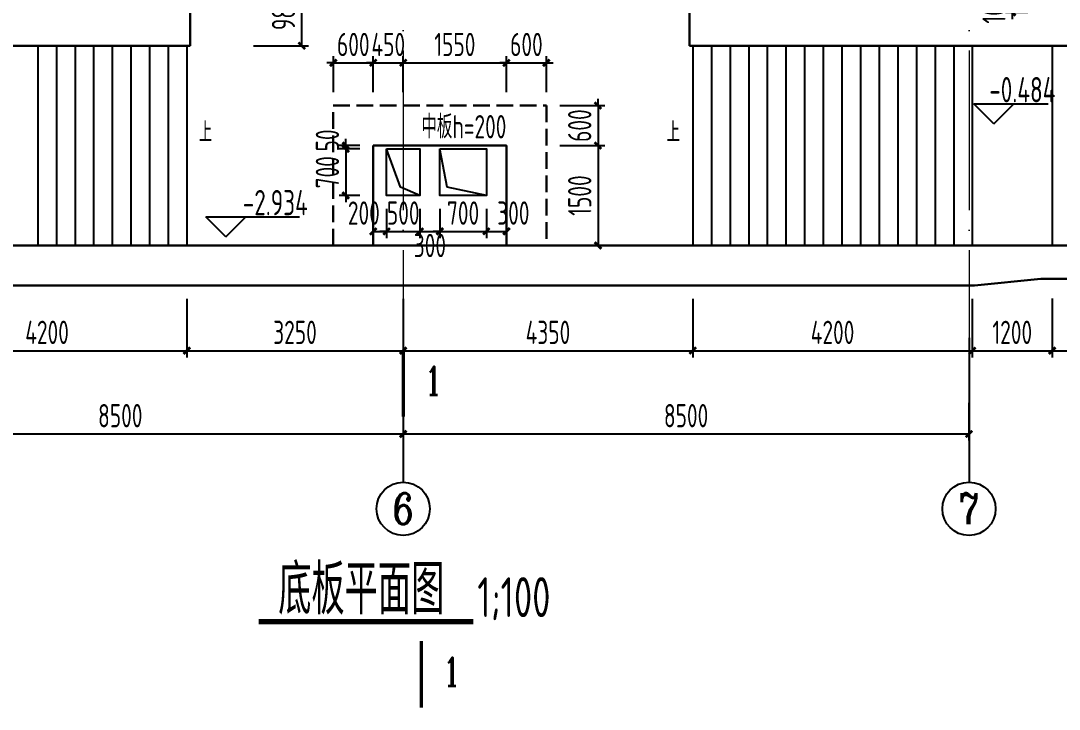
# Model space of a CAD drawing. Header units: millimetres. Extents: x -897614 to 191467, y -439928 to 101803.
# Drawn here: x -6839 to 8762, y -98242 to -87906 of the extents above; entities that cross this region are included whole.
import ezdxf
from ezdxf.enums import TextEntityAlignment as Align

# ---------------------------------------------------------------- set-up
doc = ezdxf.new("R2010")
doc.units = ezdxf.units.MM
doc.header["$LTSCALE"] = 1000
doc.linetypes.add('ACAD_ISO04W100', pattern=[30, 24, -3, 0, -3])
doc.linetypes.add('DASH', pattern=[0.35, 0.25, -0.1])
for name, color, linetype in [('AXIS', 3, 'Continuous'), ('DIM_ELEV', 3, 'Continuous'), ('DIM_LEAD', 3, 'Continuous'), ('DIM_SYMB', 3, 'Continuous'), ('KD', 7, 'Continuous'), ('PUB_TEXT', 7, 'Continuous'), ('STAIR', 2, 'Continuous')]:
    doc.layers.add(name, color=color, linetype=linetype)
for name, color, linetype, lineweight in [('AXIS_TEXT', 7, 'Continuous', 18), ('DOTE', 8, 'ACAD_ISO04W100', 9), ('WALL', 6, 'Continuous', 30)]:
    doc.layers.add(name, color=color, linetype=linetype, lineweight=lineweight)
doc.styles.add('_TCH_AXIS', font='COMPLEX', dxfattribs={"bigfont": 'GBCBIG'})
doc.styles.add('_TCH_LABEL', font='COMPLEX', dxfattribs={"bigfont": 'GBCBIG'})
doc.styles.add('TSSD', font='tssdeng.shx', dxfattribs={"width": 0.7, "bigfont": 'tssdchn.shx'})
doc.dimstyles.new('TSD', dxfattribs={"dimtxt": 350, "dimasz": 100, "dimexe": 100, "dimexo": 200, "dimgap": 100, "dimtad": 1, "dimdec": 0, "dimzin": 0, "dimdsep": 46, "dimtxsty": 'TSSD', "dimblk": 'ARCHTICK', "dimcen": 0.09, "dimclrt": 7, "dimazin": 2, "dimtfac": 1, "dimtdec": 0, "dimtix": 1, "dimtmove": 2, "dimatfit": 3, "dimfxl": 0, "dimtolj": 1, "dimtzin": 0, "dimarcsym": 0})

# ---------------------------------------------------------------- blocks, each defined once
blk = doc.blocks.new('_ArchTick')
at = {"color": 0, "linetype": 'ByBlock', "const_width": 0.4}
blk.add_lwpolyline([(-0.5, -0.5), (0.5, 0.5)], dxfattribs=at)
blk = doc.blocks.new('*D4')
at = {"layer": 'Defpoints', "color": 0, "transparency": 16777216}
for p in [(-9594, -93441), (-1094, -93441), (-1094, -94110)]:
    blk.add_point(p, dxfattribs=at)
at = {"layer": 'DIM_LEAD', "color": 0, "lineweight": -2, "transparency": 16777216}
for p, q in [((-9594, -93641), (-9594, -94210)), ((-1094, -93641), (-1094, -94210)), ((-9594, -94110), (-1094, -94110))]:
    blk.add_line(p, q, dxfattribs=at)
at = {"layer": 'DIM_LEAD', "color": 0, "lineweight": -2, "transparency": 16777216, "xscale": 100, "yscale": 100, "zscale": 100, "rotation": 180}
blk.add_blockref('_ArchTick', (-9594, -94110), dxfattribs=at)
at = {"layer": 'DIM_LEAD', "color": 0, "lineweight": -2, "transparency": 16777216, "xscale": 100, "yscale": 100, "zscale": 100}
blk.add_blockref('_ArchTick', (-1094, -94110), dxfattribs=at)
at = {"layer": 'DIM_LEAD', "color": 7, "transparency": 16777216, "insert": (-5344, -93835), "char_height": 350, "attachment_point": 5, "style": 'TSSD'}
blk.add_mtext('\\A1;8500', dxfattribs=at)
blk = doc.blocks.new('*D5')
at = {"layer": 'Defpoints', "color": 0, "transparency": 16777216}
for p in [(-1094, -93441), (7406, -93441), (7406, -94110)]:
    blk.add_point(p, dxfattribs=at)
at = {"layer": 'DIM_LEAD', "color": 0, "lineweight": -2, "transparency": 16777216}
for p, q in [((-1094, -93641), (-1094, -94210)), ((7406, -93641), (7406, -94210)), ((-1094, -94110), (7406, -94110))]:
    blk.add_line(p, q, dxfattribs=at)
at = {"layer": 'DIM_LEAD', "color": 0, "lineweight": -2, "transparency": 16777216, "xscale": 100, "yscale": 100, "zscale": 100, "rotation": 180}
blk.add_blockref('_ArchTick', (-1094, -94110), dxfattribs=at)
at = {"layer": 'DIM_LEAD', "color": 0, "lineweight": -2, "transparency": 16777216, "xscale": 100, "yscale": 100, "zscale": 100}
blk.add_blockref('_ArchTick', (7406, -94110), dxfattribs=at)
at = {"layer": 'DIM_LEAD', "color": 7, "transparency": 16777216, "insert": (3156, -93835), "char_height": 350, "attachment_point": 5, "style": 'TSSD'}
blk.add_mtext('\\A1;8500', dxfattribs=at)
blk = doc.blocks.new('*D12')
at = {"layer": 'Defpoints', "color": 0, "transparency": 16777216}
for p in [(-8544, -91880), (-4344, -91880, 0), (-4344, -92859)]:
    blk.add_point(p, dxfattribs=at)
at = {"layer": 'DIM_LEAD', "color": 0, "lineweight": -2, "transparency": 16777216}
for p, q in [((-8544, -92080), (-8544, -92959)), ((-4344, -92080), (-4344, -92959)), ((-8544, -92859), (-4344, -92859))]:
    blk.add_line(p, q, dxfattribs=at)
at = {"layer": 'DIM_LEAD', "color": 0, "lineweight": -2, "transparency": 16777216, "xscale": 100, "yscale": 100, "zscale": 100, "rotation": 180}
blk.add_blockref('_ArchTick', (-8544, -92859), dxfattribs=at)
at = {"layer": 'DIM_LEAD', "color": 0, "lineweight": -2, "transparency": 16777216, "xscale": 100, "yscale": 100, "zscale": 100}
blk.add_blockref('_ArchTick', (-4344, -92859), dxfattribs=at)
at = {"layer": 'DIM_LEAD', "color": 7, "transparency": 16777216, "insert": (-6444, -92584), "char_height": 350, "attachment_point": 5, "style": 'TSSD'}
blk.add_mtext('\\A1;4200', dxfattribs=at)
blk = doc.blocks.new('*D13')
at = {"layer": 'Defpoints', "color": 0, "transparency": 16777216}
for p in [(-4344, -91880, 0), (-1094, -91880), (-1094, -92859)]:
    blk.add_point(p, dxfattribs=at)
at = {"layer": 'DIM_LEAD', "color": 0, "lineweight": -2, "transparency": 16777216}
for p, q in [((-4344, -92080), (-4344, -92959)), ((-1094, -92080), (-1094, -92959)), ((-4344, -92859), (-1094, -92859))]:
    blk.add_line(p, q, dxfattribs=at)
at = {"layer": 'DIM_LEAD', "color": 0, "lineweight": -2, "transparency": 16777216, "xscale": 100, "yscale": 100, "zscale": 100, "rotation": 180}
blk.add_blockref('_ArchTick', (-4344, -92859), dxfattribs=at)
at = {"layer": 'DIM_LEAD', "color": 0, "lineweight": -2, "transparency": 16777216, "xscale": 100, "yscale": 100, "zscale": 100}
blk.add_blockref('_ArchTick', (-1094, -92859), dxfattribs=at)
at = {"layer": 'DIM_LEAD', "color": 7, "transparency": 16777216, "insert": (-2719, -92584), "char_height": 350, "attachment_point": 5, "style": 'TSSD'}
blk.add_mtext('\\A1;3250', dxfattribs=at)
blk = doc.blocks.new('*D14')
at = {"layer": 'Defpoints', "color": 0, "transparency": 16777216}
for p in [(-1094, -91880), (3256, -91880), (3256, -92859)]:
    blk.add_point(p, dxfattribs=at)
at = {"layer": 'DIM_LEAD', "color": 0, "lineweight": -2, "transparency": 16777216}
for p, q in [((-1094, -92080), (-1094, -92959)), ((3256, -92080), (3256, -92959)), ((-1094, -92859), (3256, -92859))]:
    blk.add_line(p, q, dxfattribs=at)
at = {"layer": 'DIM_LEAD', "color": 0, "lineweight": -2, "transparency": 16777216, "xscale": 100, "yscale": 100, "zscale": 100, "rotation": 180}
blk.add_blockref('_ArchTick', (-1094, -92859), dxfattribs=at)
at = {"layer": 'DIM_LEAD', "color": 0, "lineweight": -2, "transparency": 16777216, "xscale": 100, "yscale": 100, "zscale": 100}
blk.add_blockref('_ArchTick', (3256, -92859), dxfattribs=at)
at = {"layer": 'DIM_LEAD', "color": 7, "transparency": 16777216, "insert": (1081, -92584), "char_height": 350, "attachment_point": 5, "style": 'TSSD'}
blk.add_mtext('\\A1;4350', dxfattribs=at)
blk = doc.blocks.new('*D15')
at = {"layer": 'Defpoints', "color": 0, "transparency": 16777216}
for p in [(3256, -91880), (7456, -91880, 0), (7456, -92859)]:
    blk.add_point(p, dxfattribs=at)
at = {"layer": 'DIM_LEAD', "color": 0, "lineweight": -2, "transparency": 16777216}
for p, q in [((3256, -92080), (3256, -92959)), ((7456, -92080), (7456, -92959)), ((3256, -92859), (7456, -92859))]:
    blk.add_line(p, q, dxfattribs=at)
at = {"layer": 'DIM_LEAD', "color": 0, "lineweight": -2, "transparency": 16777216, "xscale": 100, "yscale": 100, "zscale": 100, "rotation": 180}
blk.add_blockref('_ArchTick', (3256, -92859), dxfattribs=at)
at = {"layer": 'DIM_LEAD', "color": 0, "lineweight": -2, "transparency": 16777216, "xscale": 100, "yscale": 100, "zscale": 100}
blk.add_blockref('_ArchTick', (7456, -92859), dxfattribs=at)
at = {"layer": 'DIM_LEAD', "color": 7, "transparency": 16777216, "insert": (5356, -92584), "char_height": 350, "attachment_point": 5, "style": 'TSSD'}
blk.add_mtext('\\A1;4200', dxfattribs=at)
blk = doc.blocks.new('*D16')
at = {"layer": 'Defpoints', "color": 0, "transparency": 16777216}
for p in [(7456, -91880, 0), (8656, -91876), (8656, -92859)]:
    blk.add_point(p, dxfattribs=at)
at = {"layer": 'DIM_LEAD', "color": 0, "lineweight": -2, "transparency": 16777216}
for p, q in [((7456, -92080), (7456, -92959)), ((8656, -92076), (8656, -92959)), ((7456, -92859), (8656, -92859))]:
    blk.add_line(p, q, dxfattribs=at)
at = {"layer": 'DIM_LEAD', "color": 0, "lineweight": -2, "transparency": 16777216, "xscale": 100, "yscale": 100, "zscale": 100, "rotation": 180}
blk.add_blockref('_ArchTick', (7456, -92859), dxfattribs=at)
at = {"layer": 'DIM_LEAD', "color": 0, "lineweight": -2, "transparency": 16777216, "xscale": 100, "yscale": 100, "zscale": 100}
blk.add_blockref('_ArchTick', (8656, -92859), dxfattribs=at)
at = {"layer": 'DIM_LEAD', "color": 7, "transparency": 16777216, "insert": (8056, -92584), "char_height": 350, "attachment_point": 5, "style": 'TSSD'}
blk.add_mtext('\\A1;1200', dxfattribs=at)
blk = doc.blocks.new('*D17')
at = {"layer": 'Defpoints', "color": 0, "transparency": 16777216}
for p in [(8656, -91876), (12856, -91780), (12856, -92859)]:
    blk.add_point(p, dxfattribs=at)
at = {"layer": 'DIM_LEAD', "color": 0, "lineweight": -2, "transparency": 16777216}
for p, q in [((12856, -91980), (12856, -92959)), ((8656, -92076), (8656, -92959)), ((8656, -92859), (12856, -92859))]:
    blk.add_line(p, q, dxfattribs=at)
at = {"layer": 'DIM_LEAD', "color": 0, "lineweight": -2, "transparency": 16777216, "xscale": 100, "yscale": 100, "zscale": 100, "rotation": 180}
blk.add_blockref('_ArchTick', (8656, -92859), dxfattribs=at)
at = {"layer": 'DIM_LEAD', "color": 0, "lineweight": -2, "transparency": 16777216, "xscale": 100, "yscale": 100, "zscale": 100}
blk.add_blockref('_ArchTick', (12856, -92859), dxfattribs=at)
at = {"layer": 'DIM_LEAD', "color": 7, "transparency": 16777216, "insert": (10756, -92584), "char_height": 350, "attachment_point": 5, "style": 'TSSD'}
blk.add_mtext('\\A1;4200', dxfattribs=at)
blk = doc.blocks.new('*D426')
at = {"layer": 'Defpoints', "color": 0, "transparency": 16777216}
for p in [(7487, -87680, 0), (8056, -87680), (8488, -87780, 0)]:
    blk.add_point(p, dxfattribs=at)
at = {"layer": 'DIM_LEAD', "color": 0, "lineweight": -2, "transparency": 16777216}
for p, q in [((8056, -87680), (8056, -87580)), ((7687, -87680), (8156, -87680)), ((8288, -87780), (7956, -87780)), ((8056, -87780), (8056, -87680)), ((8056, -87780), (8056, -87880))]:
    blk.add_line(p, q, dxfattribs=at)
at = {"layer": 'DIM_LEAD', "color": 0, "lineweight": -2, "transparency": 16777216, "xscale": 100, "yscale": 100, "zscale": 100}
for p, rotation in [((8056, -87680), 270), ((8056, -87780), 90)]:
    blk.add_blockref('_ArchTick', p, dxfattribs=dict(at, rotation=rotation))
at = {"layer": 'DIM_LEAD', "color": 7, "transparency": 16777216, "insert": (7781, -87730), "char_height": 350, "attachment_point": 5, "rotation": 90, "style": 'TSSD'}
blk.add_mtext('\\A1;100', dxfattribs=at)
blk = doc.blocks.new('*D440')
at = {"layer": 'Defpoints', "color": 0, "transparency": 16777216}
for p in [(-3544, -87294), (-2617, -87294), (-3544, -88280)]:
    blk.add_point(p, dxfattribs=at)
at = {"layer": 'DIM_LEAD', "color": 0, "lineweight": -2, "transparency": 16777216}
for p, q in [((-3344, -87294), (-2517, -87294)), ((-2617, -88280), (-2617, -87294)), ((-3344, -88280), (-2517, -88280))]:
    blk.add_line(p, q, dxfattribs=at)
at = {"layer": 'DIM_LEAD', "color": 0, "lineweight": -2, "transparency": 16777216, "xscale": 100, "yscale": 100, "zscale": 100}
for p, rotation in [((-2617, -87294), 90), ((-2617, -88280), 270)]:
    blk.add_blockref('_ArchTick', p, dxfattribs=dict(at, rotation=rotation))
at = {"layer": 'DIM_LEAD', "color": 7, "transparency": 16777216, "insert": (-2892, -87787), "char_height": 350, "attachment_point": 5, "rotation": 90, "style": 'TSSD'}
blk.add_mtext('\\A1;986', dxfattribs=at)
blk = doc.blocks.new('*D967')
at = {"layer": 'Defpoints', "color": 0, "transparency": 16777216}
for p in [(-1543, -88537), (-2143, -89180), (-1543, -89180)]:
    blk.add_point(p, dxfattribs=at)
at = {"layer": 'DIM_LEAD', "color": 0, "lineweight": -2, "transparency": 16777216}
for p, q in [((-2143, -88980), (-2143, -88437)), ((-1543, -88980), (-1543, -88437)), ((-2143, -88537), (-2243, -88537)), ((-2143, -88537), (-1543, -88537)), ((-1543, -88537), (-1443, -88537))]:
    blk.add_line(p, q, dxfattribs=at)
at = {"layer": 'DIM_LEAD', "color": 0, "lineweight": -2, "transparency": 16777216, "xscale": 100, "yscale": 100, "zscale": 100}
blk.add_blockref('_ArchTick', (-2143, -88537), dxfattribs=at)
at = {"layer": 'DIM_LEAD', "color": 0, "lineweight": -2, "transparency": 16777216, "xscale": 100, "yscale": 100, "zscale": 100, "rotation": 180}
blk.add_blockref('_ArchTick', (-1543, -88537), dxfattribs=at)
at = {"layer": 'DIM_LEAD', "color": 7, "transparency": 16777216, "insert": (-1843, -88262), "char_height": 350, "attachment_point": 5, "style": 'TSSD'}
blk.add_mtext('\\A1;600', dxfattribs=at)
blk = doc.blocks.new('*D968')
at = {"layer": 'Defpoints', "color": 0, "transparency": 16777216}
for p in [(-1094, -88537), (-1543, -89180), (-1094, -89180)]:
    blk.add_point(p, dxfattribs=at)
at = {"layer": 'DIM_LEAD', "color": 0, "lineweight": -2, "transparency": 16777216}
for p, q in [((-1543, -88980), (-1543, -88437)), ((-1094, -88980), (-1094, -88437)), ((-1543, -88537), (-1643, -88537)), ((-1543, -88537), (-1094, -88537)), ((-1094, -88537), (-994, -88537))]:
    blk.add_line(p, q, dxfattribs=at)
at = {"layer": 'DIM_LEAD', "color": 0, "lineweight": -2, "transparency": 16777216, "xscale": 100, "yscale": 100, "zscale": 100}
blk.add_blockref('_ArchTick', (-1543, -88537), dxfattribs=at)
at = {"layer": 'DIM_LEAD', "color": 0, "lineweight": -2, "transparency": 16777216, "xscale": 100, "yscale": 100, "zscale": 100, "rotation": 180}
blk.add_blockref('_ArchTick', (-1094, -88537), dxfattribs=at)
at = {"layer": 'DIM_LEAD', "color": 7, "transparency": 16777216, "insert": (-1318, -88262), "char_height": 350, "attachment_point": 5, "style": 'TSSD'}
blk.add_mtext('\\A1;450', dxfattribs=at)
blk = doc.blocks.new('*D969')
at = {"layer": 'Defpoints', "color": 0, "transparency": 16777216}
for p in [(457, -88537), (-1094, -89180), (457, -89180)]:
    blk.add_point(p, dxfattribs=at)
at = {"layer": 'DIM_LEAD', "color": 0, "lineweight": -2, "transparency": 16777216}
for p, q in [((-1094, -88980), (-1094, -88437)), ((457, -88980), (457, -88437)), ((-1094, -88537), (457, -88537))]:
    blk.add_line(p, q, dxfattribs=at)
at = {"layer": 'DIM_LEAD', "color": 0, "lineweight": -2, "transparency": 16777216, "xscale": 100, "yscale": 100, "zscale": 100, "rotation": 180}
blk.add_blockref('_ArchTick', (-1094, -88537), dxfattribs=at)
at = {"layer": 'DIM_LEAD', "color": 0, "lineweight": -2, "transparency": 16777216, "xscale": 100, "yscale": 100, "zscale": 100}
blk.add_blockref('_ArchTick', (457, -88537), dxfattribs=at)
at = {"layer": 'DIM_LEAD', "color": 7, "transparency": 16777216, "insert": (-318, -88262), "char_height": 350, "attachment_point": 5, "style": 'TSSD'}
blk.add_mtext('\\A1;1550', dxfattribs=at)
blk = doc.blocks.new('*D970')
at = {"layer": 'Defpoints', "color": 0, "transparency": 16777216}
for p in [(1057, -88537), (457, -89180), (1057, -89180)]:
    blk.add_point(p, dxfattribs=at)
at = {"layer": 'DIM_LEAD', "color": 0, "lineweight": -2, "transparency": 16777216}
for p, q in [((457, -88980), (457, -88437)), ((1057, -88980), (1057, -88437)), ((457, -88537), (357, -88537)), ((457, -88537), (1057, -88537)), ((1057, -88537), (1157, -88537))]:
    blk.add_line(p, q, dxfattribs=at)
at = {"layer": 'DIM_LEAD', "color": 0, "lineweight": -2, "transparency": 16777216, "xscale": 100, "yscale": 100, "zscale": 100}
blk.add_blockref('_ArchTick', (457, -88537), dxfattribs=at)
at = {"layer": 'DIM_LEAD', "color": 0, "lineweight": -2, "transparency": 16777216, "xscale": 100, "yscale": 100, "zscale": 100, "rotation": 180}
blk.add_blockref('_ArchTick', (1057, -88537), dxfattribs=at)
at = {"layer": 'DIM_LEAD', "color": 7, "transparency": 16777216, "insert": (757, -88262), "char_height": 350, "attachment_point": 5, "style": 'TSSD'}
blk.add_mtext('\\A1;600', dxfattribs=at)
blk = doc.blocks.new('*D971')
at = {"layer": 'Defpoints', "color": 0, "transparency": 16777216}
for p in [(1057, -89180), (1057, -89780), (1833, -89780)]:
    blk.add_point(p, dxfattribs=at)
at = {"layer": 'DIM_LEAD', "color": 0, "lineweight": -2, "transparency": 16777216}
for p, q in [((1257, -89180), (1933, -89180)), ((1833, -89180), (1833, -89080)), ((1833, -89180), (1833, -89780)), ((1257, -89780), (1933, -89780)), ((1833, -89780), (1833, -89880))]:
    blk.add_line(p, q, dxfattribs=at)
at = {"layer": 'DIM_LEAD', "color": 0, "lineweight": -2, "transparency": 16777216, "xscale": 100, "yscale": 100, "zscale": 100}
for p, rotation in [((1833, -89180), 270), ((1833, -89780), 90)]:
    blk.add_blockref('_ArchTick', p, dxfattribs=dict(at, rotation=rotation))
at = {"layer": 'DIM_LEAD', "color": 7, "transparency": 16777216, "insert": (1558, -89480), "char_height": 350, "attachment_point": 5, "rotation": 90, "style": 'TSSD'}
blk.add_mtext('\\A1;600', dxfattribs=at)
blk = doc.blocks.new('*D972')
at = {"layer": 'Defpoints', "color": 0, "transparency": 16777216}
for p in [(1057, -89780), (1057, -91280), (1833, -91280)]:
    blk.add_point(p, dxfattribs=at)
at = {"layer": 'DIM_LEAD', "color": 0, "lineweight": -2, "transparency": 16777216}
for p, q in [((1257, -89780), (1933, -89780)), ((1833, -89780), (1833, -91280)), ((1257, -91280), (1933, -91280))]:
    blk.add_line(p, q, dxfattribs=at)
at = {"layer": 'DIM_LEAD', "color": 0, "lineweight": -2, "transparency": 16777216, "xscale": 100, "yscale": 100, "zscale": 100}
for p, rotation in [((1833, -89780), 90), ((1833, -91280), 270)]:
    blk.add_blockref('_ArchTick', p, dxfattribs=dict(at, rotation=rotation))
at = {"layer": 'DIM_LEAD', "color": 7, "transparency": 16777216, "insert": (1558, -90530), "char_height": 350, "attachment_point": 5, "rotation": 90, "style": 'TSSD'}
blk.add_mtext('\\A1;1500', dxfattribs=at)
blk = doc.blocks.new('*D973')
at = {"layer": 'Defpoints', "color": 0, "transparency": 16777216}
for p in [(-1543, -90530), (-1343, -90530), (-1343, -91068)]:
    blk.add_point(p, dxfattribs=at)
at = {"layer": 'DIM_LEAD', "color": 0, "lineweight": -2, "transparency": 16777216}
for p, q in [((-1543, -90730), (-1543, -91168)), ((-1343, -90730), (-1343, -91168)), ((-1543, -91068), (-1343, -91068))]:
    blk.add_line(p, q, dxfattribs=at)
at = {"layer": 'DIM_LEAD', "color": 0, "lineweight": -2, "transparency": 16777216, "xscale": 100, "yscale": 100, "zscale": 100, "rotation": 180}
blk.add_blockref('_ArchTick', (-1543, -91068), dxfattribs=at)
at = {"layer": 'DIM_LEAD', "color": 0, "lineweight": -2, "transparency": 16777216, "xscale": 100, "yscale": 100, "zscale": 100}
blk.add_blockref('_ArchTick', (-1343, -91068), dxfattribs=at)
at = {"layer": 'DIM_LEAD', "color": 7, "transparency": 16777216, "insert": (-1685, -90793), "char_height": 350, "attachment_point": 5, "style": 'TSSD'}
blk.add_mtext('\\A1;200', dxfattribs=at)
blk = doc.blocks.new('*D974')
at = {"layer": 'Defpoints', "color": 0, "transparency": 16777216}
for p in [(-1343, -90530), (-843, -90530), (-843, -91068)]:
    blk.add_point(p, dxfattribs=at)
at = {"layer": 'DIM_LEAD', "color": 0, "lineweight": -2, "transparency": 16777216}
for p, q in [((-1343, -90730), (-1343, -91168)), ((-843, -90730), (-843, -91168)), ((-1343, -91068), (-1443, -91068)), ((-1343, -91068), (-843, -91068)), ((-843, -91068), (-743, -91068))]:
    blk.add_line(p, q, dxfattribs=at)
at = {"layer": 'DIM_LEAD', "color": 0, "lineweight": -2, "transparency": 16777216, "xscale": 100, "yscale": 100, "zscale": 100}
blk.add_blockref('_ArchTick', (-1343, -91068), dxfattribs=at)
at = {"layer": 'DIM_LEAD', "color": 0, "lineweight": -2, "transparency": 16777216, "xscale": 100, "yscale": 100, "zscale": 100, "rotation": 180}
blk.add_blockref('_ArchTick', (-843, -91068), dxfattribs=at)
at = {"layer": 'DIM_LEAD', "color": 7, "transparency": 16777216, "insert": (-1093, -90793), "char_height": 350, "attachment_point": 5, "style": 'TSSD'}
blk.add_mtext('\\A1;500', dxfattribs=at)
blk = doc.blocks.new('*D975')
at = {"layer": 'Defpoints', "color": 0, "transparency": 16777216}
for p in [(-843, -90530), (-544, -90530), (-544, -91068)]:
    blk.add_point(p, dxfattribs=at)
at = {"layer": 'DIM_LEAD', "color": 0, "lineweight": -2, "transparency": 16777216}
for p, q in [((-843, -90730), (-843, -91168)), ((-544, -90730), (-544, -91168)), ((-843, -91068), (-544, -91068))]:
    blk.add_line(p, q, dxfattribs=at)
at = {"layer": 'DIM_LEAD', "color": 0, "lineweight": -2, "transparency": 16777216, "xscale": 100, "yscale": 100, "zscale": 100, "rotation": 180}
blk.add_blockref('_ArchTick', (-843, -91068), dxfattribs=at)
at = {"layer": 'DIM_LEAD', "color": 0, "lineweight": -2, "transparency": 16777216, "xscale": 100, "yscale": 100, "zscale": 100}
blk.add_blockref('_ArchTick', (-544, -91068), dxfattribs=at)
at = {"layer": 'DIM_LEAD', "color": 7, "transparency": 16777216, "insert": (-693, -91280), "char_height": 350, "attachment_point": 5, "style": 'TSSD'}
blk.add_mtext('\\A1;300', dxfattribs=at)
blk = doc.blocks.new('*D976')
at = {"layer": 'Defpoints', "color": 0, "transparency": 16777216}
for p in [(-544, -90530), (156, -90530), (156, -91068)]:
    blk.add_point(p, dxfattribs=at)
at = {"layer": 'DIM_LEAD', "color": 0, "lineweight": -2, "transparency": 16777216}
for p, q in [((-544, -90730), (-544, -91168)), ((156, -90730), (156, -91168)), ((-544, -91068), (-644, -91068)), ((-544, -91068), (156, -91068)), ((156, -91068), (256, -91068))]:
    blk.add_line(p, q, dxfattribs=at)
at = {"layer": 'DIM_LEAD', "color": 0, "lineweight": -2, "transparency": 16777216, "xscale": 100, "yscale": 100, "zscale": 100}
blk.add_blockref('_ArchTick', (-544, -91068), dxfattribs=at)
at = {"layer": 'DIM_LEAD', "color": 0, "lineweight": -2, "transparency": 16777216, "xscale": 100, "yscale": 100, "zscale": 100, "rotation": 180}
blk.add_blockref('_ArchTick', (156, -91068), dxfattribs=at)
at = {"layer": 'DIM_LEAD', "color": 7, "transparency": 16777216, "insert": (-194, -90793), "char_height": 350, "attachment_point": 5, "style": 'TSSD'}
blk.add_mtext('\\A1;700', dxfattribs=at)
blk = doc.blocks.new('*D977')
at = {"layer": 'Defpoints', "color": 0, "transparency": 16777216}
for p in [(156, -90530), (457, -90530), (457, -91068)]:
    blk.add_point(p, dxfattribs=at)
at = {"layer": 'DIM_LEAD', "color": 0, "lineweight": -2, "transparency": 16777216}
for p, q in [((156, -90730), (156, -91168)), ((457, -90730), (457, -91168)), ((156, -91068), (457, -91068))]:
    blk.add_line(p, q, dxfattribs=at)
at = {"layer": 'DIM_LEAD', "color": 0, "lineweight": -2, "transparency": 16777216, "xscale": 100, "yscale": 100, "zscale": 100, "rotation": 180}
blk.add_blockref('_ArchTick', (156, -91068), dxfattribs=at)
at = {"layer": 'DIM_LEAD', "color": 0, "lineweight": -2, "transparency": 16777216, "xscale": 100, "yscale": 100, "zscale": 100}
blk.add_blockref('_ArchTick', (457, -91068), dxfattribs=at)
at = {"layer": 'DIM_LEAD', "color": 7, "transparency": 16777216, "insert": (561, -90793), "char_height": 350, "attachment_point": 5, "style": 'TSSD'}
blk.add_mtext('\\A1;300', dxfattribs=at)
blk = doc.blocks.new('*D978')
at = {"layer": 'Defpoints', "color": 0, "transparency": 16777216}
for p in [(-1957, -89830), (-1543, -89780), (-1543, -89830)]:
    blk.add_point(p, dxfattribs=at)
at = {"layer": 'DIM_LEAD', "color": 0, "lineweight": -2, "transparency": 16777216}
for p, q in [((-1957, -89780), (-1957, -89680)), ((-1743, -89780), (-2057, -89780)), ((-1743, -89830), (-2057, -89830)), ((-1957, -89780), (-1957, -89830)), ((-1957, -89830), (-1957, -89930))]:
    blk.add_line(p, q, dxfattribs=at)
at = {"layer": 'DIM_LEAD', "color": 0, "lineweight": -2, "transparency": 16777216, "xscale": 100, "yscale": 100, "zscale": 100}
for p, rotation in [((-1957, -89780), 270), ((-1957, -89830), 90)]:
    blk.add_blockref('_ArchTick', p, dxfattribs=dict(at, rotation=rotation))
at = {"layer": 'DIM_LEAD', "color": 7, "transparency": 16777216, "insert": (-2232, -89702), "char_height": 350, "attachment_point": 5, "rotation": 90, "style": 'TSSD'}
blk.add_mtext('\\A1;50', dxfattribs=at)
blk = doc.blocks.new('*D979')
at = {"layer": 'Defpoints', "color": 0, "transparency": 16777216}
for p in [(-1543, -89830), (-1957, -90530), (-1543, -90530)]:
    blk.add_point(p, dxfattribs=at)
at = {"layer": 'DIM_LEAD', "color": 0, "lineweight": -2, "transparency": 16777216}
for p, q in [((-1743, -89830), (-2057, -89830)), ((-1957, -89830), (-1957, -89730)), ((-1957, -89830), (-1957, -90530)), ((-1743, -90530), (-2057, -90530)), ((-1957, -90530), (-1957, -90630))]:
    blk.add_line(p, q, dxfattribs=at)
at = {"layer": 'DIM_LEAD', "color": 0, "lineweight": -2, "transparency": 16777216, "xscale": 100, "yscale": 100, "zscale": 100}
for p, rotation in [((-1957, -89830), 270), ((-1957, -90530), 90)]:
    blk.add_blockref('_ArchTick', p, dxfattribs=dict(at, rotation=rotation))
at = {"layer": 'DIM_LEAD', "color": 7, "transparency": 16777216, "insert": (-2232, -90180), "char_height": 350, "attachment_point": 5, "rotation": 90, "style": 'TSSD'}
blk.add_mtext('\\A1;700', dxfattribs=at)

msp = doc.modelspace()

# ---------------------------------------------------------------- linework, layer by layer
at = {"layer": 'AXIS'}
for p, q in [((-1093.73288, -92664.79536), (-1093.73288, -94833.3384)), ((7406.26712, -92664.79536), (7406.26712, -94833.3384))]:
    msp.add_line(p, q, dxfattribs=at)
for centre in [(-1093.73288, -95233.3384), (7406.26712, -95233.3384)]:
    msp.add_circle(centre, 400, dxfattribs=at)
at = {"layer": 'DIM_ELEV'}
for p, q in [((7781.0594, -89454.73673), (7481.0594, -89154.73673)), ((7481.0594, -89154.73673), (8597.5594, -89154.73673)), ((7781.0594, -89454.73673), (8081.0594, -89154.73673)), ((-3759.36444, -91150.06937), (-4059.36444, -90850.06937)), ((-4059.36444, -90850.06937), (-2650.57202, -90850.06937)), ((-3759.36444, -91150.06937), (-3459.36444, -90850.06937))]:
    msp.add_line(p, q, dxfattribs=at)
at = {"layer": 'DIM_SYMB'}
for points in [[(-4287.863, -89620.63828, 0, 0, 0), (-24358.07618, -89620.63828, 160, 0, 0), (-24867.18676, -89620.63822, 0, 0, 0)], [(3200.2736, -89620.63828, 0, 0, 0), (23270.48679, -89620.63828, 160, 0, 0), (23779.59737, -89620.63822, 0, 0, 0)]]:
    msp.add_lwpolyline(points, format="xyseb", dxfattribs=at)
for points, const_width in [([(-1093.73288, -92851.95185), (-1093.73288, -93851.95185)], 50), ([(-3266.66647, -96929.07412), (-41.00688, -96929.07428)], 80), ([(-819.6079, -97217.19391), (-819.6079, -98217.19391)], 50)]:
    msp.add_lwpolyline(points, dxfattribs=dict(at, const_width=const_width))
at = {"layer": 'DOTE', "ltscale": 0.1}
for p, q in [((-1093.73288, -79349.71048), (-1093.73288, -93609.64972)), ((7406.26712, -79349.71048), (7406.26712, -93609.64972))]:
    msp.add_line(p, q, dxfattribs=at)
at = {"layer": 'KD'}
for points in [[(-1343.20398, -89830.09467), (-843.20244, -89830.09467), (-843.20244, -90530.09206), (-1343.20398, -90530.09206)], [(-543.53617, -89830.095), (156.46699, -89830.095), (156.46699, -90530.09347), (-543.53617, -90530.09347)]]:
    msp.add_lwpolyline(points, close=True, dxfattribs=at)
for points in [[(-843.20244, -90530.09566), (-1133.93697, -90404.94887), (-1343.2023, -89830.09467)], [(156.46699, -90530.09347), (-434.26907, -90404.94962), (-543.53455, -89830.095)]]:
    msp.add_lwpolyline(points, dxfattribs=at)
at = {"layer": 'STAIR'}
for p, q in [((-6583.7947, -88280.09444), (-6583.7947, -91280.09444)), ((-6303.7947, -88280.09444), (-6303.7947, -91280.09444)), ((-6023.7947, -88280.09444), (-6023.7947, -91280.09444)), ((-5743.7947, -88280.09444), (-5743.7947, -91280.09444)), ((-5463.7947, -88280.09444), (-5463.7947, -91280.09444)), ((-5183.7947, -88280.09444), (-5183.7947, -91280.09444)), ((-4903.7947, -88280.09444), (-4903.7947, -91280.09444)), ((-4623.7947, -88280.09444), (-4623.7947, -91280.09444)), ((-4343.7947, -88280.09444), (-4343.7947, -91280.09444)), ((3256.20531, -88280.0936), (3256.20531, -91280.0936)), ((3536.20531, -88280.0936), (3536.20531, -91280.0936)), ((3816.20531, -88280.0936), (3816.20531, -91280.0936)), ((4096.20531, -88280.0936), (4096.20531, -91280.0936)), ((4376.20531, -88280.0936), (4376.20531, -91280.0936)), ((4656.20531, -88280.0936), (4656.20531, -91280.0936)), ((4936.20531, -88280.0936), (4936.20531, -91280.0936)), ((5216.20531, -88280.0936), (5216.20531, -91280.0936)), ((5496.20531, -88280.0936), (5496.20531, -91280.0936)), ((5776.20531, -88280.0936), (5776.20531, -91280.0936)), ((6056.20531, -88280.0936), (6056.20531, -91280.0936)), ((6336.20531, -88280.0936), (6336.20531, -91280.0936)), ((6616.20531, -88280.0936), (6616.20531, -91280.0936)), ((6896.20531, -88280.0936), (6896.20531, -91280.0936)), ((7176.20531, -88280.0936), (7176.20531, -91280.0936)), ((7456.20531, -88280.0936), (7456.20531, -91280.0936)), ((8656.20531, -88280.0936), (8656.20531, -91280.0936))]:
    msp.add_line(p, q, dxfattribs=at)
at = {"layer": 'WALL', "ltscale": 2}
for p, q in [((-4293.7947, -87293.71662), (-4293.7947, -88280.09478)), ((3206.20531, -87293.71662), (3206.20531, -88280.09444))]:
    msp.add_line(p, q, dxfattribs=at)
at = {"layer": 'WALL'}
for p, q in [((-25603.7947, -88280.09442), (-4293.7947, -88280.09478)), ((24516.1251, -88280.09442), (3206.20531, -88280.09478)), ((-25603.7947, -91280.09408), (24516.1251, -91280.09325)), ((-8512.70691, -91880.09378, 0), (7487.29007, -91880.0941, 0)), ((8487.50806, -91780.07232, 0), (7487.29007, -91880.0941, 0)), ((18287.29311, -91780.07248), (8487.50806, -91780.07232, 0))]:
    msp.add_line(p, q, dxfattribs=at)
at = {"layer": 'WALL', "linetype": 'DASH'}
msp.add_lwpolyline([(-2143.23449, -91280.09369), (-2143.23449, -89180.09446), (1056.76614, -89180.09446), (1056.76614, -91280.09364)], dxfattribs=at)
at = {"layer": 'WALL'}
msp.add_lwpolyline([(-1543.23417, -89780.09478), (456.76583, -89780.09478), (456.76583, -91280.09478), (-1543.23417, -91280.09478)], close=True, dxfattribs=at)

# ---------------------------------------------------------------- texts
at = {"layer": 'AXIS_TEXT', "style": '_TCH_AXIS'}
for s, p, p2 in [('6', (-1249.04894, -95466.31248), (-938.41683, -95466.31248)), ('7', (7250.95106, -95466.31248), (7561.58317, -95466.31248))]:
    msp.add_text(s, height=465.94816, dxfattribs=at).set_placement(p, p2, align=Align.FIT)
at = {"layer": 'DIM_ELEV', "style": 'TSSD', "width": 0.7}
for s, p in [('-0.484', (7710.40269, -89130.64168)), ('-2.934', (-3503.83905, -90825.97433))]:
    msp.add_text(s, height=380, dxfattribs=at).set_placement(p)
at = {"layer": 'DIM_SYMB'}
for s, height, style, width, p in [('上', 300, 'TSSD', 0.7, (-4163.69566, -89726.48642)), ('上', 300, 'TSSD', 0.7, (2866.10627, -89726.48642)), ('1', 425, '_TCH_LABEL', 0.705882, (-769.8084, -93523.7924)), ('1', 425, '_TCH_LABEL', 0.705882, (-495.68342, -97889.03445))]:
    msp.add_text(s, height=height, dxfattribs=dict(at, style=style, width=width)).set_placement(p)
at = {"layer": 'PUB_TEXT', "style": 'TSSD', "width": 0.7}
msp.add_text('中板h=200', height=350, dxfattribs=at).set_placement((-819.96878, -89671.34154))
for s, height, p in [('底板平面图', 750, (-2970.585, -96818.41048)), ('1;100', 600, (19.05169, -96859.39209))]:
    msp.add_text(s, height=height, rotation=359.999999146, dxfattribs=at).set_placement(p)

# ---------------------------------------------------------------- dimensions: what is measured, and where the dimension line sits
at = {"layer": 'DIM_LEAD'}
for base, p1, p2, override, picture, middle in [((-2616.62698, -87293.71662), (-3543.79477, -88280.09478), (-3543.79477, -87293.71662), {"dimtfillclr": 256}, '*D440', (-2891.62698, -87786.9057)), ((8055.8861, -87680.09471), (8487.50806, -87780.11619, 0), (7487.29311, -87680.09471, 0), {"dimtfillclr": 256}, '*D426', (7780.8861, -87730.10545)), ((1832.80056, -89780.09478), (1056.76614, -89180.09446), (1056.76614, -89780.09478), {"dimfxl": 250}, '*D971', (1557.80056, -89480.09462)), ((-1957.23119, -90530.09478), (-1543.23417, -89830.09467), (-1543.23417, -90530.09478), {"dimfxl": 250}, '*D979', (-2232.23119, -90180.09472)), ((1832.80056, -91280.09364), (1056.76614, -89780.09478), (1056.76614, -91280.09364), {"dimfxl": 250}, '*D972', (1557.80056, -90530.09421))]:
    dim = msp.add_linear_dim(base=base, p1=p1, p2=p2, angle=90, dimstyle='TSD', override=override, dxfattribs=at)
    dim.commit()
    dim.dimension.update_dxf_attribs({"geometry": picture, "text_midpoint": middle})
for base, p1, p2, override, picture, middle in [((-1543.23417, -88536.50709), (-2143.23449, -89180.09446), (-1543.23417, -89180.09446), {"dimfxl": 250}, '*D967', (-1843.23433, -88261.50709)), ((-1093.73288, -88536.50709), (-1543.23417, -89180.09446), (-1093.73288, -89180.09446), {"dimfxl": 250}, '*D968', (-1318.48353, -88261.50709)), ((456.76583, -88536.50709), (-1093.73288, -89180.09446), (456.76583, -89180.09446), {"dimfxl": 250}, '*D969', (-318.48353, -88261.50709)), ((1056.76614, -88536.50709), (456.76583, -89180.09446), (1056.76614, -89180.09446), {"dimfxl": 250}, '*D970', (756.76599, -88261.50709)), ((-843.20244, -91067.86648), (-1343.20398, -90530.09478), (-843.20244, -90530.09566), {"dimfxl": 250}, '*D974', (-1093.20321, -90792.86648)), ((156.46699, -91067.86648), (-543.53617, -90530.09347), (156.46699, -90530.09347), {"dimfxl": 250}, '*D976', (-193.53459, -90792.86648)), ((-4343.7947, -92858.89714), (-8543.7947, -91880.0938), (-4343.7947, -91880.09387, 0), {"dimtfillclr": 256}, '*D12', (-6443.7947, -92583.89714)), ((-1093.73288, -92858.89714), (-4343.7947, -91880.09387, 0), (-1093.73288, -91880.09392), {"dimtfillclr": 256}, '*D13', (-2718.76379, -92583.89714)), ((3256.20531, -92858.89714), (-1093.73288, -91880.09392), (3256.20531, -91880.094), {"dimtfillclr": 256}, '*D14', (1081.23621, -92583.89714)), ((7456.22636, -92858.89714), (3256.20531, -91880.094), (7456.22636, -91880.09406, 0), {"dimtfillclr": 256}, '*D15', (5356.21583, -92583.89714)), ((8656.22636, -92858.89714), (7456.22636, -91880.09406, 0), (8656.22636, -91875.95784), {"dimtfillclr": 256}, '*D16', (8056.22636, -92583.89714)), ((12856.22636, -92858.89714), (8656.22636, -91875.95784), (12856.22636, -91780.07236), {"dimtfillclr": 256}, '*D17', (10756.22636, -92583.89714))]:
    dim = msp.add_linear_dim(base=base, p1=p1, p2=p2, dimstyle='TSD', override=override, dxfattribs=at)
    dim.commit()
    dim.dimension.update_dxf_attribs({"geometry": picture, "text_midpoint": middle})
dim = msp.add_linear_dim(base=(-1957.23119, -89830.09467), p1=(-1543.23417, -89780.09478), p2=(-1543.23417, -89830.09467), angle=90, dimstyle='TSD', override={"dimfxl": 250}, dxfattribs=at)
dim.commit()
dim.dimension.update_dxf_attribs({"geometry": '*D978', "text_midpoint": (-2232.23119, -89702.45459), "dimtype": 160})
for base, p1, p2, picture, middle in [((-1343.20398, -91067.86648), (-1543.23417, -90530.09478), (-1343.20398, -90530.09478), '*D973', (-1685.33166, -90792.86648)), ((-543.53617, -91067.86648), (-843.20244, -90530.09566), (-543.53617, -90530.09347), '*D975', (-693.3693, -91280.09366)), ((456.76583, -91067.86648), (156.46699, -90530.09347), (456.76583, -90530.09478), '*D977', (561.03948, -90792.86648))]:
    dim = msp.add_linear_dim(base=base, p1=p1, p2=p2, dimstyle='TSD', override={"dimfxl": 250}, dxfattribs=at)
    dim.commit()
    dim.dimension.update_dxf_attribs({"geometry": picture, "text_midpoint": middle, "dimtype": 160})
for p1, p2, picture, middle in [((-9593.73288, -93441.10668), (-1093.73288, -93441.10668), '*D4', (-5343.73288, -93834.64972)), ((-1093.73288, -93441.10668), (7406.26712, -93441.10668), '*D5', (3156.26712, -93834.64972))]:
    dim = msp.add_aligned_dim(p1=p1, p2=p2, distance=-668.54304, dimstyle='TSD', override={"dimtfillclr": 256}, dxfattribs=at)
    dim.commit()
    dim.dimension.update_dxf_attribs({"geometry": picture, "text_midpoint": middle})

doc.saveas('drawing.dxf')
